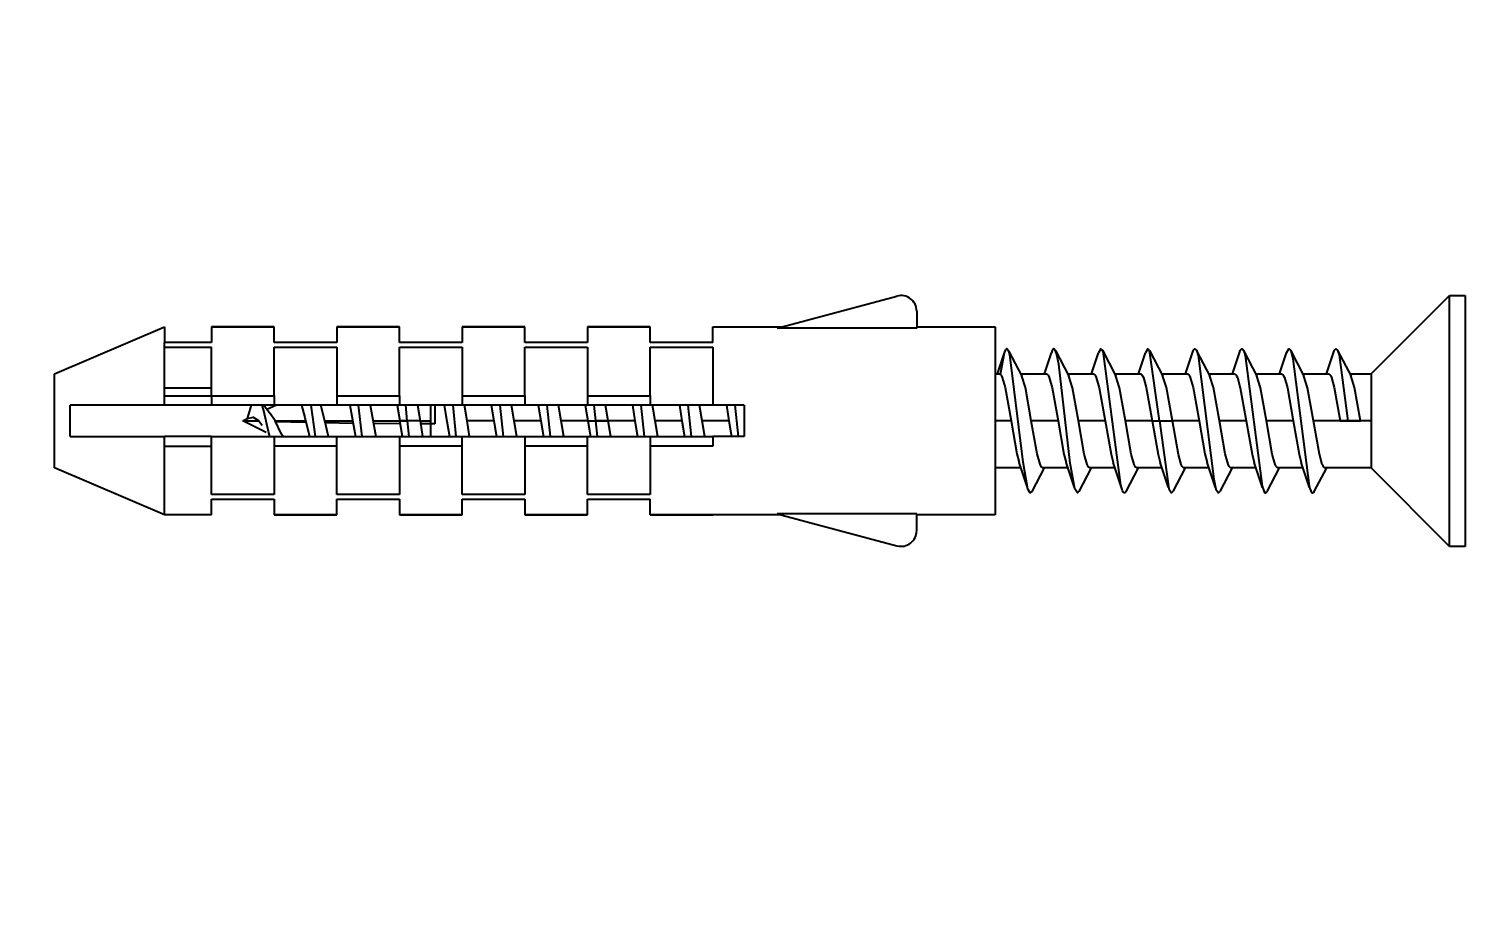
# Model space of a CAD drawing. Extents: x -4534 to -3829, y -2022 to -1514.
# Drawn here: x -4498.17 to -4451.85, y -1648.74 to -1621.02 of the extents above; entities that cross this region are included whole.
import ezdxf

# ---------------------------------------------------------------- set-up
doc = ezdxf.new("R2010")
doc.units = 0
doc.header["$LTSCALE"] = 23.1
doc.header["$MEASUREMENT"] = 0
doc.layers.get('0').update_dxf_attribs({"linetype": 'CONTINUOUS'})
doc.layers.get('Defpoints').update_dxf_attribs({"linetype": 'CONTINUOUS'})
doc.layers.add('IGES_LEVEL_0_-_VISIBLE', color=253, linetype='CONTINUOUS')
doc.layers.add('IGES_LEVEL_0_-_VISIBLETAN2', color=253, linetype='CONTINUOUS')
doc.styles.get("Standard").update_dxf_attribs({"font": 'txt.shx', "bigfont": 'whgtxt.shx'})
doc.dimstyles.new('a', dxfattribs={"dimtxt": 3, "dimasz": 2.5, "dimexe": 2.5, "dimexo": 1, "dimgap": 1, "dimtad": 1, "dimdsep": 46, "dimtxsty": 'Standard', "dimcen": 0, "dimclrd": 2, "dimclre": 2, "dimclrt": 2, "dimadec": 1, "dimazin": 2, "dimtfac": 1, "dimtmove": 0, "dimatfit": 3, "dimfxl": 0, "dimtolj": 1, "dimtzin": 0, "dimarcsym": 0})
doc.dimstyles.get("Standard").update_dxf_attribs({"dimtxt": 2.5, "dimasz": 0.18, "dimexe": 0.18, "dimexo": 0.0625, "dimgap": 0.09, "dimtad": 0, "dimtih": 1, "dimtoh": 1, "dimdec": 4, "dimzin": 0, "dimdsep": 46, "dimtxsty": 'Standard', "dimcen": 0.09, "dimadec": 0, "dimazin": 0, "dimtp": 0.001, "dimtm": 0.001, "dimtfac": 1, "dimtdec": 4, "dimtofl": 0, "dimtmove": 0, "dimatfit": 0, "dimfxl": 0, "dimtolj": 1, "dimtzin": 0, "dimarcsym": 0})

# ---------------------------------------------------------------- blocks, each defined once
blk = doc.blocks.new('*D128')
at = {"color": 2, "lineweight": -2}
for p, q in [((-4424.408, -1521.408), (-4520.254, -1521.408)), ((-4515.254, -1533.908), (-4515.254, -1727.908)), ((-4424.408, -1740.408), (-4520.254, -1740.408))]:
    blk.add_line(p, q, dxfattribs=at)
at = {"color": 2}
for points in [[(-4517.337, -1533.908), (-4513.171, -1533.908), (-4515.254, -1521.408)], [(-4517.337, -1727.908), (-4513.171, -1727.908), (-4515.254, -1740.408)]]:
    blk.add_solid(points, dxfattribs=at)
at = {"layer": 'Defpoints', "color": 0}
for p in [(-4422.908, -1521.408), (-4515.254, -1740.408), (-4422.908, -1740.408)]:
    blk.add_point(p, dxfattribs=at)
at = {"color": 2, "insert": (-4526.004, -1630.908), "char_height": 11.5, "attachment_point": 5, "rotation": 90}
blk.add_mtext('\\A1;219', dxfattribs=at)
blk = doc.blocks.new('*D112')
at = {"color": 2, "lineweight": -2}
for p, q in [((-4441.403, -1621.023), (-4441.403, -1581.273)), ((-4446.349, -1633.523), (-4428.903, -1633.523)), ((-4441.403, -1653.323), (-4441.403, -1633.523)), ((-4447.349, -1653.323), (-4428.903, -1653.323)), ((-4441.403, -1665.823), (-4441.403, -1678.323))]:
    blk.add_line(p, q, dxfattribs=at)
at = {"color": 2}
for points in [[(-4443.487, -1621.023), (-4439.32, -1621.023), (-4441.403, -1633.523)], [(-4443.487, -1665.823), (-4439.32, -1665.823), (-4441.403, -1653.323)]]:
    blk.add_solid(points, dxfattribs=at)
at = {"layer": 'Defpoints', "color": 0}
for p in [(-4451.349, -1633.523), (-4441.403, -1633.523), (-4452.349, -1653.323)]:
    blk.add_point(p, dxfattribs=at)
at = {"color": 2, "insert": (-4452.153, -1594.898), "char_height": 11.5, "attachment_point": 5, "rotation": 90}
blk.add_mtext('\\A1;20', dxfattribs=at)

msp = doc.modelspace()

# ---------------------------------------------------------------- linework, layer by layer
at = {"layer": 'IGES_LEVEL_0_-_VISIBLE', "color": 0}
for p, q in [((-4474.303, -1630.565), (-4470.478, -1629.54)), ((-4455.349, -1632.023), (-4452.849, -1629.523)), ((-4452.849, -1629.523), (-4452.349, -1629.523)), ((-4452.849, -1637.523), (-4452.849, -1629.523)), ((-4452.349, -1629.523), (-4452.349, -1637.523)), ((-4469.849, -1630.023), (-4469.849, -1630.565)), ((-4497.349, -1632.023), (-4493.849, -1630.523)), ((-4493.849, -1630.523), (-4493.849, -1631.023)), ((-4492.349, -1630.523), (-4490.349, -1630.523)), ((-4492.349, -1630.523), (-4492.349, -1631.023)), ((-4490.349, -1630.525), (-4492.349, -1630.525)), ((-4490.349, -1631.023), (-4490.349, -1630.523)), ((-4488.349, -1630.523), (-4486.349, -1630.523)), ((-4488.349, -1630.523), (-4488.349, -1631.023)), ((-4486.349, -1630.525), (-4488.349, -1630.525)), ((-4486.349, -1631.023), (-4486.349, -1630.523)), ((-4484.349, -1630.523), (-4482.349, -1630.523)), ((-4484.349, -1630.523), (-4484.349, -1631.023)), ((-4482.349, -1630.525), (-4484.349, -1630.525)), ((-4482.349, -1631.023), (-4482.349, -1630.523)), ((-4480.349, -1630.523), (-4478.349, -1630.523)), ((-4480.349, -1630.523), (-4480.349, -1631.023)), ((-4478.349, -1630.525), (-4480.349, -1630.525)), ((-4478.349, -1631.023), (-4478.349, -1630.523)), ((-4476.349, -1630.523), (-4474.146, -1630.523)), ((-4476.349, -1631.023), (-4476.349, -1630.523)), ((-4469.849, -1630.565), (-4474.303, -1630.565)), ((-4469.849, -1630.523), (-4467.349, -1630.523)), ((-4467.349, -1630.523), (-4467.349, -1636.523)), ((-4493.849, -1631.173), (-4493.849, -1631.023)), ((-4492.349, -1631.023), (-4493.849, -1631.023)), ((-4493.849, -1631.173), (-4492.349, -1631.173)), ((-4493.849, -1632.475), (-4493.849, -1631.173)), ((-4492.349, -1632.475), (-4492.349, -1631.173)), ((-4488.349, -1631.023), (-4490.349, -1631.023)), ((-4490.349, -1631.173), (-4488.349, -1631.173)), ((-4490.349, -1632.718), (-4490.349, -1631.173)), ((-4488.349, -1631.173), (-4488.349, -1632.718)), ((-4484.349, -1631.023), (-4486.349, -1631.023)), ((-4486.349, -1631.173), (-4484.349, -1631.173)), ((-4486.349, -1632.718), (-4486.349, -1631.173)), ((-4484.349, -1631.173), (-4484.349, -1632.718)), ((-4480.349, -1631.023), (-4482.349, -1631.023)), ((-4482.349, -1631.173), (-4480.349, -1631.173)), ((-4482.349, -1632.718), (-4482.349, -1631.173)), ((-4480.349, -1631.173), (-4480.349, -1632.718)), ((-4476.349, -1631.023), (-4478.349, -1631.023)), ((-4478.349, -1631.173), (-4476.349, -1631.173)), ((-4478.349, -1632.718), (-4478.349, -1631.173)), ((-4476.349, -1631.173), (-4476.349, -1633.023)), ((-4465.423, -1631.278), (-4464.995, -1632.092)), ((-4463.925, -1631.27), (-4463.495, -1632.09)), ((-4462.425, -1631.274), (-4461.993, -1632.094)), ((-4462.099, -1633.523), (-4462.425, -1631.275)), ((-4459.422, -1631.279), (-4458.995, -1632.092)), ((-4457.926, -1631.27), (-4457.495, -1632.09)), ((-4456.425, -1631.274), (-4455.993, -1632.094)), ((-4467.272, -1632.023), (-4467.053, -1631.35)), ((-4466.918, -1631.287), (-4466.493, -1632.094)), ((-4465.772, -1632.023), (-4465.552, -1631.349)), ((-4464.272, -1632.023), (-4464.054, -1631.354)), ((-4462.772, -1632.023), (-4462.554, -1631.352)), ((-4461.272, -1632.023), (-4461.053, -1631.35)), ((-4460.919, -1631.286), (-4460.493, -1632.094)), ((-4459.772, -1632.023), (-4459.552, -1631.349)), ((-4458.272, -1632.023), (-4458.054, -1631.354)), ((-4456.772, -1632.023), (-4456.554, -1631.352)), ((-4497.349, -1635.023), (-4497.349, -1632.023)), ((-4467.349, -1632.023), (-4467.214, -1632.023)), ((-4466.531, -1632.023), (-4465.714, -1632.023)), ((-4465.032, -1632.023), (-4464.214, -1632.023)), ((-4463.531, -1632.023), (-4462.714, -1632.023)), ((-4462.031, -1632.023), (-4461.214, -1632.023)), ((-4460.531, -1632.023), (-4459.714, -1632.023)), ((-4459.032, -1632.023), (-4458.214, -1632.023)), ((-4457.531, -1632.023), (-4456.714, -1632.023)), ((-4456.031, -1632.023), (-4455.349, -1632.023)), ((-4455.349, -1632.023), (-4455.349, -1633.523)), ((-4493.849, -1632.718), (-4493.849, -1632.475)), ((-4492.349, -1632.475), (-4493.849, -1632.475)), ((-4492.349, -1632.718), (-4492.349, -1632.475)), ((-4493.849, -1633.023), (-4496.849, -1633.023)), ((-4496.849, -1634.023), (-4496.849, -1633.023)), ((-4493.849, -1633.023), (-4493.849, -1632.718)), ((-4493.849, -1632.718), (-4492.349, -1632.718)), ((-4492.349, -1633.023), (-4493.849, -1633.023)), ((-4492.349, -1632.718), (-4490.349, -1632.718)), ((-4492.349, -1632.718), (-4492.349, -1633.023)), ((-4490.349, -1633.023), (-4492.349, -1633.023)), ((-4491.197, -1633.443), (-4491.071, -1633.023)), ((-4490.673, -1633.023), (-4490.472, -1633.282)), ((-4490.583, -1633.147), (-4490.298, -1633.023)), ((-4490.349, -1632.718), (-4490.349, -1633.023)), ((-4488.349, -1633.023), (-4490.349, -1633.023)), ((-4489.031, -1634.023), (-4489.168, -1633.023)), ((-4488.731, -1633.523), (-4488.86, -1633.023)), ((-4488.349, -1632.718), (-4486.349, -1632.718)), ((-4488.349, -1632.718), (-4488.349, -1633.023)), ((-4486.349, -1633.023), (-4488.349, -1633.023)), ((-4487.929, -1633.023), (-4487.751, -1634.023)), ((-4487.543, -1634.023), (-4487.654, -1633.023)), ((-4487.282, -1633.023), (-4487.103, -1634.023)), ((-4486.42, -1633.023), (-4486.339, -1633.523)), ((-4486.349, -1632.718), (-4486.349, -1633.023)), ((-4484.349, -1633.023), (-4486.349, -1633.023)), ((-4486.099, -1633.523), (-4486.151, -1633.023)), ((-4485.773, -1633.023), (-4485.692, -1633.523)), ((-4485.349, -1633.523), (-4485.349, -1633.023)), ((-4485.224, -1633.023), (-4485.224, -1633.617)), ((-4484.651, -1633.023), (-4484.546, -1634.023)), ((-4484.349, -1632.718), (-4482.349, -1632.718)), ((-4484.349, -1632.718), (-4484.349, -1633.023)), ((-4482.349, -1633.023), (-4484.349, -1633.023)), ((-4484.192, -1633.523), (-4484.273, -1633.023)), ((-4483.42, -1633.023), (-4483.339, -1633.523)), ((-4483.151, -1633.023), (-4483.046, -1634.023)), ((-4482.692, -1633.523), (-4482.773, -1633.023)), ((-4482.349, -1632.718), (-4482.349, -1633.023)), ((-4480.349, -1633.023), (-4482.349, -1633.023)), ((-4481.92, -1633.023), (-4481.839, -1633.523)), ((-4481.651, -1633.023), (-4481.546, -1634.023)), ((-4481.192, -1633.523), (-4481.273, -1633.023)), ((-4480.42, -1633.023), (-4480.339, -1633.523)), ((-4480.349, -1632.718), (-4478.349, -1632.718)), ((-4480.349, -1632.718), (-4480.349, -1633.023)), ((-4478.349, -1633.023), (-4480.349, -1633.023)), ((-4480.151, -1633.023), (-4480.099, -1633.522)), ((-4479.692, -1633.523), (-4479.773, -1633.023)), ((-4478.92, -1633.023), (-4478.839, -1633.523)), ((-4478.651, -1633.023), (-4478.546, -1634.023)), ((-4478.349, -1632.718), (-4478.349, -1633.023)), ((-4476.349, -1633.023), (-4478.349, -1633.023)), ((-4478.192, -1633.523), (-4478.273, -1633.023)), ((-4477.42, -1633.023), (-4477.339, -1633.523)), ((-4477.151, -1633.023), (-4477.046, -1634.023)), ((-4476.692, -1633.523), (-4476.773, -1633.023)), ((-4475.349, -1633.023), (-4476.349, -1633.023)), ((-4475.92, -1633.023), (-4475.839, -1633.523)), ((-4475.651, -1633.023), (-4475.546, -1634.023)), ((-4475.349, -1633.023), (-4475.349, -1634.023)), ((-4491.349, -1633.523), (-4491.197, -1633.443)), ((-4490.604, -1633.889), (-4491.349, -1633.523)), ((-4491.347, -1633.523), (-4490.834, -1633.523)), ((-4490.82, -1633.539), (-4491.347, -1633.523)), ((-4490.834, -1633.523), (-4490.741, -1633.644)), ((-4490.317, -1633.523), (-4490.472, -1633.282)), ((-4490.317, -1633.523), (-4489.339, -1633.523)), ((-4489.325, -1633.577), (-4490.301, -1633.554)), ((-4488.731, -1633.523), (-4487.839, -1633.523)), ((-4488.611, -1634.023), (-4488.731, -1633.523)), ((-4487.825, -1633.602), (-4488.715, -1633.588)), ((-4487.192, -1633.523), (-4486.339, -1633.523)), ((-4486.257, -1634.023), (-4486.339, -1633.523)), ((-4486.099, -1633.523), (-4486.046, -1634.023)), ((-4485.692, -1633.523), (-4485.61, -1634.023)), ((-4485.691, -1633.523), (-4485.349, -1633.523)), ((-4484.11, -1634.023), (-4484.192, -1633.523)), ((-4483.339, -1633.523), (-4483.257, -1634.023)), ((-4482.61, -1634.023), (-4482.692, -1633.523)), ((-4481.839, -1633.523), (-4481.757, -1634.023)), ((-4481.11, -1634.023), (-4481.192, -1633.523)), ((-4480.339, -1633.523), (-4480.257, -1634.023)), ((-4480.099, -1633.522), (-4480.046, -1634.023)), ((-4479.611, -1634.023), (-4479.692, -1633.523)), ((-4478.839, -1633.523), (-4478.757, -1634.023)), ((-4478.11, -1634.023), (-4478.192, -1633.523)), ((-4477.339, -1633.523), (-4477.257, -1634.023)), ((-4476.61, -1634.023), (-4476.692, -1633.523)), ((-4475.839, -1633.523), (-4475.757, -1634.023)), ((-4462.099, -1633.523), (-4461.804, -1635.691)), ((-4456.339, -1633.523), (-4456.099, -1633.522)), ((-4455.692, -1633.523), (-4456.339, -1633.523)), ((-4456.099, -1633.522), (-4455.692, -1633.523)), ((-4455.349, -1633.523), (-4455.349, -1635.023)), ((-4496.849, -1634.023), (-4493.849, -1634.023)), ((-4492.349, -1634.023), (-4493.849, -1634.023)), ((-4493.849, -1634.327), (-4493.849, -1634.023)), ((-4492.349, -1634.023), (-4490.349, -1634.023)), ((-4492.349, -1634.327), (-4492.349, -1634.023)), ((-4490.741, -1633.644), (-4490.734, -1633.654)), ((-4490.349, -1634.023), (-4488.349, -1634.023)), ((-4490.349, -1634.023), (-4490.349, -1634.327)), ((-4488.349, -1634.023), (-4486.349, -1634.023)), ((-4488.349, -1634.327), (-4488.349, -1634.023)), ((-4486.324, -1633.615), (-4487.177, -1633.609)), ((-4486.349, -1634.023), (-4484.349, -1634.023)), ((-4486.349, -1634.023), (-4486.349, -1634.327)), ((-4485.224, -1633.617), (-4485.677, -1633.617)), ((-4484.349, -1634.023), (-4482.349, -1634.023)), ((-4484.349, -1634.327), (-4484.349, -1634.023)), ((-4482.349, -1634.023), (-4480.349, -1634.023)), ((-4482.349, -1634.023), (-4482.349, -1634.327)), ((-4480.349, -1634.023), (-4478.349, -1634.023)), ((-4480.349, -1634.327), (-4480.349, -1634.023)), ((-4478.349, -1634.023), (-4476.349, -1634.023)), ((-4478.349, -1634.023), (-4478.349, -1634.327)), ((-4475.349, -1634.023), (-4476.349, -1634.023)), ((-4476.349, -1634.023), (-4476.349, -1634.327)), ((-4493.849, -1634.327), (-4492.349, -1634.327)), ((-4493.849, -1636.523), (-4493.849, -1634.327)), ((-4492.349, -1635.872), (-4492.349, -1634.327)), ((-4488.349, -1634.327), (-4490.349, -1634.327)), ((-4490.349, -1634.327), (-4490.349, -1635.872)), ((-4488.349, -1635.872), (-4488.349, -1634.327)), ((-4484.349, -1634.327), (-4486.349, -1634.327)), ((-4486.349, -1634.327), (-4486.349, -1635.872)), ((-4484.349, -1635.872), (-4484.349, -1634.327)), ((-4480.349, -1634.327), (-4482.349, -1634.327)), ((-4482.349, -1634.327), (-4482.349, -1635.872)), ((-4480.349, -1635.872), (-4480.349, -1634.327)), ((-4476.349, -1634.327), (-4478.349, -1634.327)), ((-4478.349, -1634.327), (-4478.349, -1635.872)), ((-4466.319, -1635.645), (-4466.579, -1634.849)), ((-4464.818, -1635.644), (-4465.081, -1634.845)), ((-4463.318, -1635.647), (-4463.58, -1634.847)), ((-4461.819, -1635.646), (-4462.08, -1634.849)), ((-4460.319, -1635.645), (-4460.579, -1634.849)), ((-4458.818, -1635.644), (-4459.081, -1634.845)), ((-4457.318, -1635.646), (-4457.58, -1634.847)), ((-4493.849, -1636.523), (-4497.349, -1635.023)), ((-4467.317, -1635.023), (-4467.349, -1635.009)), ((-4466.521, -1635.023), (-4467.317, -1635.023)), ((-4465.782, -1635.023), (-4466.176, -1635.773)), ((-4465.021, -1635.023), (-4465.817, -1635.023)), ((-4464.281, -1635.023), (-4464.677, -1635.777)), ((-4463.521, -1635.023), (-4464.317, -1635.023)), ((-4462.78, -1635.023), (-4463.175, -1635.773)), ((-4462.021, -1635.023), (-4462.817, -1635.023)), ((-4461.28, -1635.023), (-4461.674, -1635.772)), ((-4460.521, -1635.023), (-4461.317, -1635.023)), ((-4459.782, -1635.023), (-4460.176, -1635.773)), ((-4459.021, -1635.023), (-4459.817, -1635.023)), ((-4458.281, -1635.023), (-4458.677, -1635.777)), ((-4457.521, -1635.023), (-4458.317, -1635.023)), ((-4456.78, -1635.023), (-4457.175, -1635.773)), ((-4455.349, -1635.023), (-4456.817, -1635.023)), ((-4452.849, -1637.523), (-4455.349, -1635.023)), ((-4490.349, -1635.872), (-4492.349, -1635.872)), ((-4486.349, -1635.872), (-4488.349, -1635.872)), ((-4482.349, -1635.872), (-4484.349, -1635.872)), ((-4478.349, -1635.872), (-4480.349, -1635.872)), ((-4492.349, -1636.023), (-4490.349, -1636.023)), ((-4492.349, -1636.523), (-4492.349, -1636.023)), ((-4490.349, -1636.023), (-4490.349, -1636.523)), ((-4488.349, -1636.023), (-4486.349, -1636.023)), ((-4488.349, -1636.523), (-4488.349, -1636.023)), ((-4486.349, -1636.023), (-4486.349, -1636.523)), ((-4484.349, -1636.023), (-4482.349, -1636.023)), ((-4484.349, -1636.523), (-4484.349, -1636.023)), ((-4482.349, -1636.023), (-4482.349, -1636.523)), ((-4480.349, -1636.023), (-4478.349, -1636.023)), ((-4480.349, -1636.523), (-4480.349, -1636.023)), ((-4478.349, -1636.523), (-4478.349, -1636.023)), ((-4492.349, -1636.52), (-4493.849, -1636.52)), ((-4492.349, -1636.523), (-4493.849, -1636.523)), ((-4490.349, -1636.52), (-4488.349, -1636.52)), ((-4488.349, -1636.523), (-4490.349, -1636.523)), ((-4486.349, -1636.52), (-4484.349, -1636.52)), ((-4484.349, -1636.523), (-4486.349, -1636.523)), ((-4482.349, -1636.52), (-4480.349, -1636.52)), ((-4480.349, -1636.523), (-4482.349, -1636.523)), ((-4478.349, -1636.52), (-4476.349, -1636.52)), ((-4474.146, -1636.523), (-4478.349, -1636.523)), ((-4474.303, -1636.481), (-4470.478, -1637.506)), ((-4469.849, -1636.481), (-4474.303, -1636.481)), ((-4469.849, -1637.023), (-4469.849, -1636.481)), ((-4467.349, -1636.523), (-4469.849, -1636.523)), ((-4452.349, -1637.523), (-4452.849, -1637.523))]:
    msp.add_line(p, q, dxfattribs=at)
for points in [[(-4466.302, -1635.697), (-4466.453, -1634.836), (-4466.88, -1631.399), (-4466.9, -1631.333), (-4466.927, -1631.27), (-4466.937, -1631.252), (-4466.943, -1631.244), (-4466.95, -1631.237), (-4466.955, -1631.233), (-4466.959, -1631.23), (-4466.966, -1631.227), (-4466.969, -1631.226), (-4466.973, -1631.226), (-4466.976, -1631.226), (-4466.98, -1631.227), (-4466.984, -1631.228), (-4466.987, -1631.229), (-4466.991, -1631.231), (-4466.997, -1631.236), (-4467.004, -1631.243), (-4467.01, -1631.25), (-4467.02, -1631.268), (-4467.044, -1631.322), (-4467.072, -1631.416), (-4467.181, -1632.037)], [(-4464.803, -1635.693), (-4464.949, -1634.874), (-4465.314, -1631.717), (-4465.39, -1631.368), (-4465.406, -1631.318), (-4465.427, -1631.269), (-4465.439, -1631.249), (-4465.446, -1631.24), (-4465.45, -1631.235), (-4465.455, -1631.232), (-4465.46, -1631.228), (-4465.469, -1631.225), (-4465.475, -1631.224), (-4465.478, -1631.224), (-4465.481, -1631.225), (-4465.484, -1631.226), (-4465.487, -1631.227), (-4465.49, -1631.229), (-4465.496, -1631.234), (-4465.501, -1631.239), (-4465.508, -1631.248), (-4465.514, -1631.257), (-4465.525, -1631.277), (-4465.552, -1631.349)], [(-4463.926, -1631.27), (-4463.974, -1631.226), (-4464.054, -1631.354)], [(-4463.174, -1635.773), (-4463.19, -1635.798), (-4463.196, -1635.806), (-4463.201, -1635.81), (-4463.209, -1635.816), (-4463.215, -1635.819), (-4463.221, -1635.819), (-4463.223, -1635.819), (-4463.228, -1635.819), (-4463.233, -1635.817), (-4463.238, -1635.815), (-4463.241, -1635.813), (-4463.245, -1635.81), (-4463.251, -1635.805), (-4463.261, -1635.791), (-4463.282, -1635.751), (-4463.299, -1635.708), (-4463.336, -1635.571), (-4463.887, -1631.375), (-4463.904, -1631.322), (-4463.926, -1631.27)], [(-4462.425, -1631.274), (-4462.474, -1631.228), (-4462.553, -1631.352)], [(-4461.053, -1631.35), (-4461.029, -1631.286), (-4461.018, -1631.262), (-4461.01, -1631.251), (-4461.002, -1631.24), (-4460.996, -1631.235), (-4460.99, -1631.231), (-4460.987, -1631.229), (-4460.984, -1631.227), (-4460.977, -1631.226), (-4460.974, -1631.226), (-4460.97, -1631.226), (-4460.967, -1631.227), (-4460.963, -1631.229), (-4460.957, -1631.233), (-4460.951, -1631.238), (-4460.944, -1631.244), (-4460.938, -1631.251), (-4460.928, -1631.266), (-4460.912, -1631.3), (-4460.871, -1631.435), (-4460.374, -1635.379), (-4460.302, -1635.697)], [(-4459.552, -1631.349), (-4459.525, -1631.277), (-4459.514, -1631.257), (-4459.508, -1631.248), (-4459.501, -1631.239), (-4459.496, -1631.234), (-4459.49, -1631.229), (-4459.487, -1631.227), (-4459.481, -1631.225), (-4459.475, -1631.224), (-4459.469, -1631.225), (-4459.466, -1631.226), (-4459.461, -1631.229), (-4459.455, -1631.232), (-4459.448, -1631.237), (-4459.442, -1631.243), (-4459.437, -1631.25), (-4459.432, -1631.257), (-4459.417, -1631.289), (-4459.37, -1631.437), (-4458.827, -1635.608), (-4458.78, -1635.755), (-4458.768, -1635.781), (-4458.76, -1635.793), (-4458.751, -1635.804), (-4458.745, -1635.811), (-4458.738, -1635.816), (-4458.735, -1635.818), (-4458.731, -1635.82), (-4458.725, -1635.821), (-4458.72, -1635.821), (-4458.714, -1635.819), (-4458.711, -1635.818), (-4458.706, -1635.815), (-4458.7, -1635.81), (-4458.693, -1635.803), (-4458.677, -1635.776)], [(-4458.054, -1631.354), (-4457.974, -1631.225), (-4457.927, -1631.268)], [(-4457.926, -1631.27), (-4457.904, -1631.322), (-4457.847, -1631.542), (-4457.332, -1635.591), (-4457.309, -1635.675), (-4457.28, -1635.756), (-4457.268, -1635.78), (-4457.26, -1635.792), (-4457.252, -1635.803), (-4457.246, -1635.808), (-4457.241, -1635.813), (-4457.238, -1635.815), (-4457.235, -1635.817), (-4457.231, -1635.818), (-4457.228, -1635.819), (-4457.225, -1635.819), (-4457.221, -1635.819), (-4457.218, -1635.818), (-4457.214, -1635.817), (-4457.211, -1635.816), (-4457.207, -1635.814), (-4457.201, -1635.81), (-4457.197, -1635.806), (-4457.193, -1635.802), (-4457.174, -1635.773)], [(-4456.554, -1631.352), (-4456.529, -1631.288), (-4456.518, -1631.264), (-4456.51, -1631.253), (-4456.502, -1631.242), (-4456.496, -1631.237), (-4456.49, -1631.232), (-4456.487, -1631.23), (-4456.484, -1631.229), (-4456.48, -1631.228), (-4456.477, -1631.227), (-4456.474, -1631.227), (-4456.47, -1631.228), (-4456.467, -1631.229), (-4456.464, -1631.23), (-4456.457, -1631.234), (-4456.451, -1631.239), (-4456.444, -1631.245), (-4456.438, -1631.252), (-4456.428, -1631.267), (-4456.412, -1631.3), (-4456.376, -1631.417), (-4456.099, -1633.522)], [(-4467.214, -1632.023), (-4467.212, -1632.023), (-4467.206, -1632.023), (-4467.2, -1632.025), (-4467.195, -1632.027), (-4467.189, -1632.031), (-4467.183, -1632.035), (-4467.177, -1632.04), (-4467.166, -1632.053), (-4467.154, -1632.069), (-4467.143, -1632.088), (-4467.12, -1632.137), (-4467.027, -1632.458), (-4466.839, -1633.523)], [(-4466.192, -1633.523), (-4466.38, -1632.458), (-4466.493, -1632.093)], [(-4465.714, -1632.023), (-4465.708, -1632.023), (-4465.702, -1632.025), (-4465.696, -1632.027), (-4465.69, -1632.03), (-4465.684, -1632.034), (-4465.678, -1632.039), (-4465.666, -1632.052), (-4465.655, -1632.068), (-4465.643, -1632.088), (-4465.62, -1632.137), (-4465.526, -1632.463), (-4465.339, -1633.523)], [(-4464.692, -1633.523), (-4464.879, -1632.463), (-4464.995, -1632.09)], [(-4464.214, -1632.023), (-4464.208, -1632.023), (-4464.202, -1632.025), (-4464.196, -1632.027), (-4464.19, -1632.03), (-4464.184, -1632.034), (-4464.178, -1632.039), (-4464.166, -1632.052), (-4464.154, -1632.069), (-4464.143, -1632.089), (-4464.119, -1632.139), (-4464.024, -1632.47), (-4463.839, -1633.523)], [(-4463.192, -1633.523), (-4463.377, -1632.47), (-4463.495, -1632.09)], [(-4462.711, -1632.023), (-4462.705, -1632.024), (-4462.699, -1632.025), (-4462.694, -1632.028), (-4462.688, -1632.031), (-4462.682, -1632.036), (-4462.676, -1632.041), (-4462.665, -1632.054), (-4462.642, -1632.089), (-4462.619, -1632.138), (-4462.528, -1632.455), (-4462.339, -1633.523)], [(-4461.692, -1633.523), (-4461.881, -1632.455), (-4462.003, -1632.076)], [(-4461.214, -1632.023), (-4461.212, -1632.023), (-4461.206, -1632.023), (-4461.2, -1632.025), (-4461.195, -1632.027), (-4461.189, -1632.031), (-4461.183, -1632.035), (-4461.177, -1632.04), (-4461.166, -1632.053), (-4461.154, -1632.069), (-4461.143, -1632.088), (-4461.12, -1632.137), (-4461.027, -1632.458), (-4460.839, -1633.523)], [(-4460.192, -1633.523), (-4460.38, -1632.458), (-4460.493, -1632.093)], [(-4459.714, -1632.023), (-4459.708, -1632.023), (-4459.702, -1632.025), (-4459.696, -1632.027), (-4459.69, -1632.03), (-4459.684, -1632.034), (-4459.678, -1632.039), (-4459.666, -1632.052), (-4459.655, -1632.068), (-4459.643, -1632.088), (-4459.62, -1632.137), (-4459.526, -1632.463), (-4459.339, -1633.523)], [(-4458.692, -1633.523), (-4458.879, -1632.463), (-4458.995, -1632.09)], [(-4458.214, -1632.023), (-4458.208, -1632.023), (-4458.202, -1632.025), (-4458.196, -1632.027), (-4458.19, -1632.03), (-4458.184, -1632.034), (-4458.178, -1632.039), (-4458.166, -1632.052), (-4458.154, -1632.069), (-4458.143, -1632.089), (-4458.119, -1632.139), (-4458.024, -1632.47), (-4457.839, -1633.523)], [(-4457.192, -1633.523), (-4457.377, -1632.47), (-4457.495, -1632.09)], [(-4456.714, -1632.023), (-4456.713, -1632.023), (-4456.707, -1632.023), (-4456.702, -1632.025), (-4456.696, -1632.027), (-4456.69, -1632.03), (-4456.684, -1632.034), (-4456.678, -1632.039), (-4456.667, -1632.052), (-4456.655, -1632.067), (-4456.643, -1632.087), (-4456.62, -1632.135), (-4456.528, -1632.455), (-4456.339, -1633.523)], [(-4455.692, -1633.523), (-4455.881, -1632.455), (-4456.003, -1632.076)], [(-4490.487, -1634.023), (-4490.523, -1633.86), (-4490.676, -1633.206), (-4490.728, -1633.023)], [(-4489.477, -1633.023), (-4489.365, -1633.417), (-4489.228, -1633.974), (-4489.215, -1634.023)], [(-4484.92, -1633.023), (-4484.876, -1633.288), (-4484.757, -1634.023)], [(-4491.197, -1633.443), (-4491.02, -1633.4), (-4490.847, -1633.509), (-4490.834, -1633.523)], [(-4490.063, -1634.023), (-4490.108, -1633.944), (-4490.317, -1633.523)], [(-4466.839, -1633.523), (-4466.653, -1634.576), (-4466.579, -1634.851)], [(-4465.817, -1635.023), (-4465.823, -1635.022), (-4465.828, -1635.021), (-4465.834, -1635.019), (-4465.84, -1635.015), (-4465.846, -1635.011), (-4465.852, -1635.006), (-4465.864, -1634.993), (-4465.876, -1634.977), (-4465.888, -1634.957), (-4465.911, -1634.907), (-4466.006, -1634.576), (-4466.192, -1633.523)], [(-4465.339, -1633.523), (-4465.151, -1634.582), (-4465.081, -1634.846)], [(-4464.317, -1635.023), (-4464.323, -1635.022), (-4464.328, -1635.021), (-4464.334, -1635.019), (-4464.34, -1635.015), (-4464.346, -1635.011), (-4464.352, -1635.006), (-4464.364, -1634.994), (-4464.375, -1634.977), (-4464.387, -1634.958), (-4464.41, -1634.908), (-4464.504, -1634.582), (-4464.692, -1633.523)], [(-4463.839, -1633.523), (-4463.65, -1634.588), (-4463.58, -1634.847)], [(-4462.818, -1635.023), (-4462.824, -1635.022), (-4462.83, -1635.021), (-4462.835, -1635.018), (-4462.841, -1635.015), (-4462.847, -1635.011), (-4462.853, -1635.006), (-4462.864, -1634.993), (-4462.876, -1634.977), (-4462.887, -1634.957), (-4462.91, -1634.908), (-4463.003, -1634.588), (-4463.192, -1633.523)], [(-4462.339, -1633.523), (-4462.149, -1634.591), (-4462.08, -1634.849)], [(-4461.317, -1635.023), (-4461.323, -1635.022), (-4461.329, -1635.021), (-4461.335, -1635.019), (-4461.34, -1635.015), (-4461.346, -1635.011), (-4461.352, -1635.006), (-4461.364, -1634.994), (-4461.375, -1634.978), (-4461.387, -1634.959), (-4461.41, -1634.91), (-4461.502, -1634.591), (-4461.692, -1633.523)], [(-4460.839, -1633.523), (-4460.653, -1634.576), (-4460.579, -1634.851)], [(-4459.817, -1635.023), (-4459.823, -1635.022), (-4459.828, -1635.021), (-4459.834, -1635.019), (-4459.84, -1635.015), (-4459.846, -1635.011), (-4459.852, -1635.006), (-4459.864, -1634.993), (-4459.876, -1634.977), (-4459.888, -1634.957), (-4459.911, -1634.907), (-4460.006, -1634.576), (-4460.192, -1633.523)], [(-4459.339, -1633.523), (-4459.151, -1634.582), (-4459.081, -1634.846)], [(-4458.317, -1635.023), (-4458.323, -1635.022), (-4458.328, -1635.021), (-4458.334, -1635.019), (-4458.34, -1635.015), (-4458.346, -1635.011), (-4458.352, -1635.006), (-4458.364, -1634.994), (-4458.375, -1634.977), (-4458.387, -1634.958), (-4458.41, -1634.908), (-4458.504, -1634.582), (-4458.692, -1633.523)], [(-4457.839, -1633.523), (-4457.65, -1634.588), (-4457.58, -1634.847)], [(-4456.818, -1635.023), (-4456.824, -1635.022), (-4456.83, -1635.021), (-4456.835, -1635.018), (-4456.841, -1635.015), (-4456.847, -1635.011), (-4456.853, -1635.006), (-4456.864, -1634.993), (-4456.876, -1634.977), (-4456.887, -1634.957), (-4456.91, -1634.908), (-4457.003, -1634.588), (-4457.192, -1633.523)], [(-4466.176, -1635.772), (-4466.224, -1635.82), (-4466.302, -1635.698)], [(-4464.677, -1635.776), (-4464.724, -1635.821), (-4464.803, -1635.693)], [(-4461.804, -1635.692), (-4461.724, -1635.818), (-4461.675, -1635.772)], [(-4460.302, -1635.698), (-4460.224, -1635.82), (-4460.176, -1635.773)]]:
    msp.add_lwpolyline(points, dxfattribs=at)
for centre, start, end in [((-4470.349, -1630.023), 0.0017, 105.0005), ((-4470.349, -1637.023), 254.9998, 359.997)]:
    msp.add_arc(centre, 0.5, start, end, dxfattribs=at)
at = {"layer": 'IGES_LEVEL_0_-_VISIBLETAN2', "color": 0}
for p, q in [((-4485.692, -1633.523), (-4486.339, -1633.523)), ((-4486.339, -1633.523), (-4486.099, -1633.523)), ((-4485.692, -1633.523), (-4486.099, -1633.523)), ((-4485.349, -1634.023), (-4485.349, -1633.523)), ((-4483.339, -1633.523), (-4484.192, -1633.523)), ((-4481.839, -1633.523), (-4482.692, -1633.523)), ((-4480.339, -1633.523), (-4481.192, -1633.523)), ((-4480.339, -1633.523), (-4480.099, -1633.522)), ((-4480.339, -1633.523), (-4479.692, -1633.523)), ((-4479.692, -1633.523), (-4480.099, -1633.522)), ((-4478.839, -1633.523), (-4479.692, -1633.523)), ((-4477.339, -1633.523), (-4478.192, -1633.523)), ((-4475.839, -1633.523), (-4476.692, -1633.523)), ((-4466.839, -1633.523), (-4467.349, -1633.523)), ((-4465.339, -1633.523), (-4466.192, -1633.523)), ((-4463.839, -1633.523), (-4464.692, -1633.523)), ((-4462.339, -1633.523), (-4463.192, -1633.523)), ((-4462.339, -1633.523), (-4461.692, -1633.523)), ((-4462.339, -1633.523), (-4462.099, -1633.523)), ((-4462.099, -1633.523), (-4461.692, -1633.523)), ((-4460.839, -1633.523), (-4461.692, -1633.523)), ((-4459.339, -1633.523), (-4460.192, -1633.523)), ((-4457.839, -1633.523), (-4458.692, -1633.523)), ((-4456.339, -1633.523), (-4457.192, -1633.523)), ((-4455.349, -1633.523), (-4455.692, -1633.523))]:
    msp.add_line(p, q, dxfattribs=at)

# ---------------------------------------------------------------- dimensions: what is measured, and where the dimension line sits
for base, p1, p2, dimstyle, override, picture, middle in [((-4515.254, -1740.408), (-4422.908, -1521.408), (-4422.908, -1740.408), 'Standard', {"dimscale": 5, "dimtxt": 2.3, "dimasz": 2.5, "dimexe": 1, "dimexo": 0.3, "dimgap": 1, "dimtad": 1, "dimtih": 0, "dimtoh": 0, "dimdec": 0, "dimcen": 0, "dimclrd": 2, "dimclre": 2, "dimclrt": 2, "dimtp": 0.1, "dimtm": 0, "dimtfac": 0.5, "dimtdec": 2, "dimtofl": 1, "dimatfit": 3}, '*D128', (-4526.004, -1630.908)), ((-4441.403, -1633.523), (-4452.349, -1653.323), (-4451.349, -1633.523), 'a', {"dimscale": 5, "dimtxt": 2.3, "dimdec": 0}, '*D112', (-4452.153, -1594.898))]:
    dim = msp.add_linear_dim(base=base, p1=p1, p2=p2, angle=90, dimstyle=dimstyle, override=override)
    dim.commit()
    dim.dimension.update_dxf_attribs({"geometry": picture, "text_midpoint": middle})

doc.saveas('drawing.dxf')
